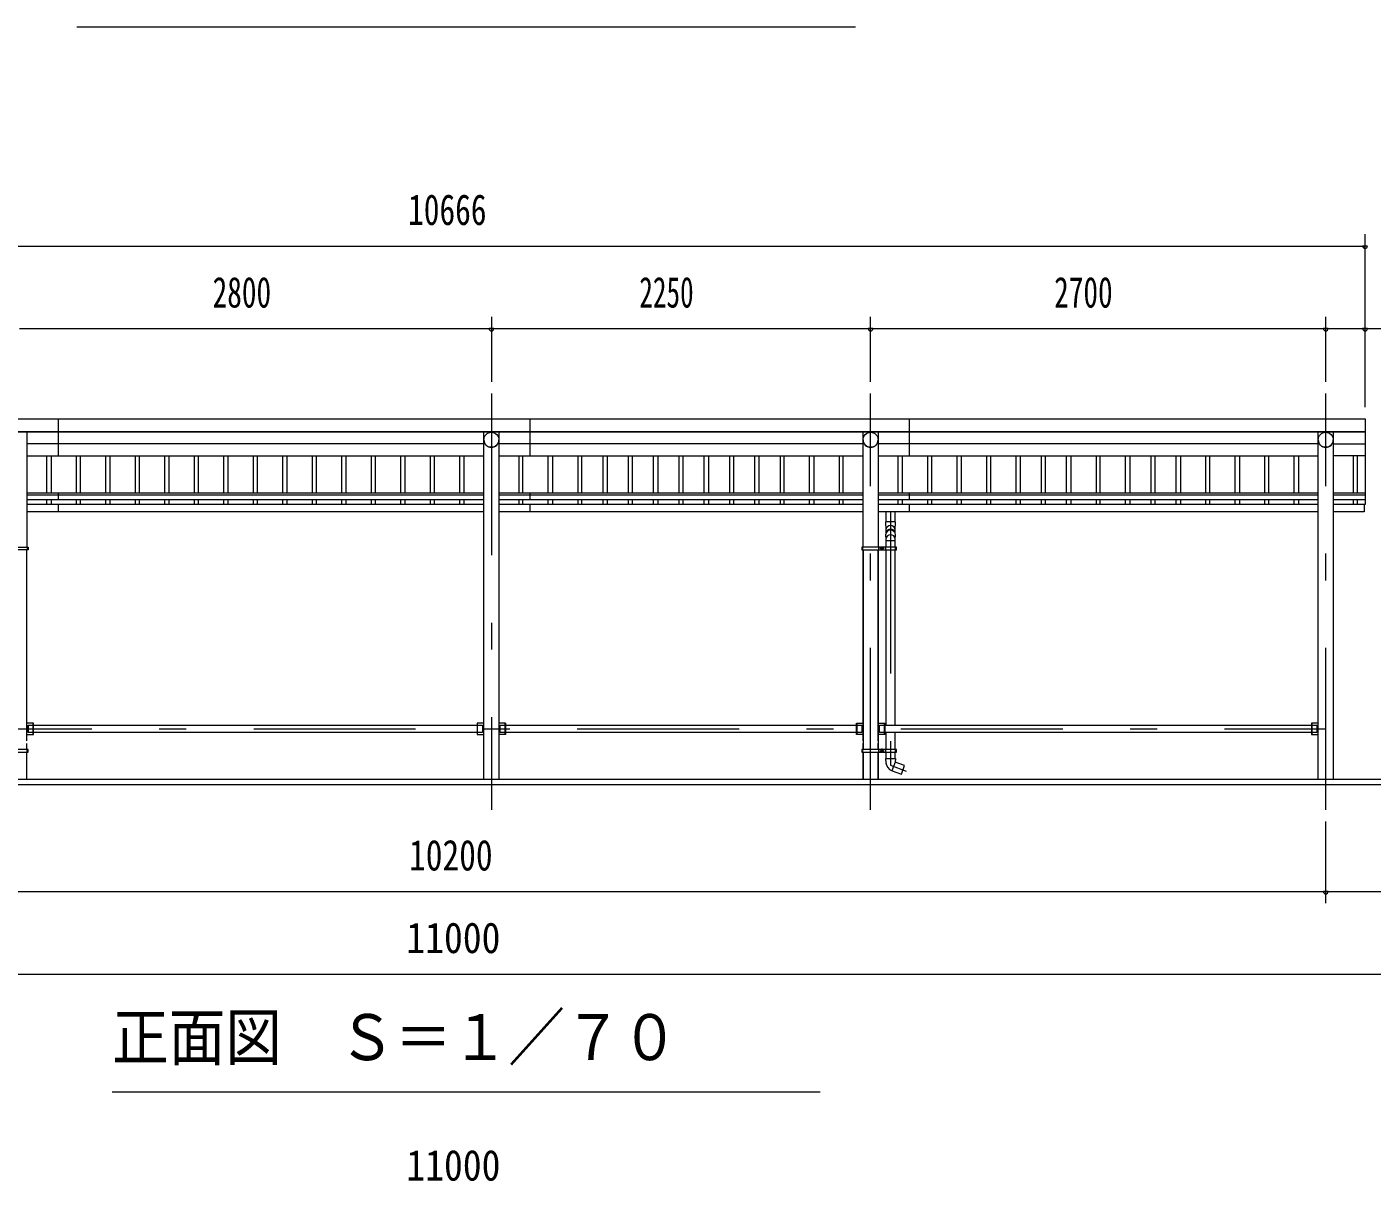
# Model space of a CAD drawing. Units: millimetres, scale not verified, with parts at other scales. Extents: x -31992 to 32005, y -14700 to 14700.
# Drawn here: x -4131 to 3849, y 774 to 7623 of the extents above; entities that cross this region are included whole.
import ezdxf
from ezdxf.enums import TextEntityAlignment as Align

# ---------------------------------------------------------------- set-up
doc = ezdxf.new("R2010")
doc.units = ezdxf.units.MM
doc.header["$LTSCALE"] = 80
doc.linetypes.add('USER3', pattern=[24, 12, -5, 2, -5])
for name, color, linetype, lineweight in [('0-2_1-07BOLD', 7, 'Continuous', 18), ('0-3_1-27CENTER', 3, 'USER3', 18), ('0-4_1-47THIN', 4, 'Continuous', 18), ('0-5_1-57DIM', 3, 'Continuous', 18)]:
    doc.layers.add(name, color=color, linetype=linetype, lineweight=lineweight)
doc.styles.add('ＭＳ ゴシック', font='')
doc.styles.get('ＭＳ ゴシック').set_extended_font_data('MS Gothic')

msp = doc.modelspace()

# ---------------------------------------------------------------- linework, layer by layer
at = {"layer": '0-2_1-07BOLD'}
for p, q in [((-3945.63, 5296.54), (-3945.63, 5078.35)), ((-1145.63, 5078.35), (-1145.63, 5296.54)), ((1104.38, 5078.35), (1104.38, 5296.54)), ((-6858.62, 5221.4), (3807.37, 5221.4)), ((3807.38, 5217.32), (-6858.62, 5217.32)), ((-4131.07, 5217.32), (-4131.07, 4535.54)), ((-1420.18, 3157.54), (-1420.18, 5217.32)), ((-1331.08, 5217.32), (-1331.08, 3157.54)), ((829.82, 4535.54), (829.82, 5217.32)), ((918.92, 5217.32), (918.92, 4535.54)), ((3529.83, 3157.54), (3529.83, 5217.32)), ((3618.92, 5217.32), (3618.92, 3157.54)), ((-1420.18, 5147.84), (-4131.07, 5147.84)), ((829.82, 5147.84), (-1331.08, 5147.84)), ((3529.82, 5147.84), (918.92, 5147.84)), ((3618.92, 5147.84), (3807.37, 5147.84)), ((-4131.07, 5078.35), (-1420.18, 5078.35)), ((-1331.08, 5078.35), (829.82, 5078.35)), ((918.92, 5078.35), (3529.82, 5078.35)), ((3807.37, 5078.35), (3618.92, 5078.35)), ((-1420.18, 4856.73), (-4131.07, 4856.73)), ((-4131.07, 4846.3), (-1420.18, 4846.3)), ((-1420.18, 4816.69), (-4131.07, 4816.69)), ((-4131.07, 4790.36), (-1420.18, 4790.36)), ((-3945.63, 4856.73), (-3945.63, 4816.69)), ((-3945.63, 4790.36), (-3945.63, 4745.36)), ((829.82, 4856.73), (-1331.08, 4856.73)), ((-1331.08, 4846.3), (829.82, 4846.3)), ((829.82, 4816.69), (-1331.08, 4816.69)), ((-1331.08, 4790.36), (829.82, 4790.36)), ((-1145.63, 4816.69), (-1145.63, 4856.73)), ((-1145.63, 4745.36), (-1145.63, 4790.36)), ((3529.82, 4856.73), (918.92, 4856.73)), ((918.92, 4846.3), (3529.82, 4846.3)), ((3529.82, 4816.69), (918.92, 4816.69)), ((918.92, 4790.36), (3529.82, 4790.36)), ((1104.38, 4816.69), (1104.38, 4856.73)), ((1104.38, 4745.36), (1104.38, 4790.36)), ((3807.37, 4856.73), (3618.92, 4856.73)), ((3618.92, 4846.3), (3807.37, 4846.3)), ((3807.37, 4816.69), (3618.92, 4816.69)), ((3618.92, 4790.36), (3802.37, 4790.36)), ((-1420.18, 4745.36), (-4131.07, 4745.36)), ((829.82, 4745.36), (-1331.08, 4745.36)), ((3529.82, 4745.36), (918.92, 4745.36)), ((964.89, 4745.36), (964.89, 4685.74)), ((1019.88, 4685.74), (1019.88, 4745.36)), ((964.89, 4576.09), (1019.88, 4576.09)), ((-4131.07, 3386.14), (-4131.07, 4517.54)), ((-4129.49, 4535.54), (-4129.49, 4519.54)), ((-4123.39, 4527.54), (-4129.49, 4527.54)), ((828.24, 4527.54), (822.14, 4527.54)), ((828.24, 4519.54), (828.24, 4535.54)), ((829.82, 3386.14), (829.82, 4517.54)), ((829.83, 4519.54), (829.83, 3335.54)), ((918.92, 3386.14), (918.92, 4517.54)), ((918.93, 4519.54), (918.93, 3335.54)), ((920.54, 4535.54), (920.54, 4519.54)), ((963.29, 4535.54), (963.29, 4519.54)), ((964.89, 4519.54), (964.89, 3478.89)), ((1019.89, 3478.89), (1019.89, 4519.54)), ((1021.49, 4519.54), (1021.49, 4535.54)), ((1027.59, 4527.54), (1021.49, 4527.54)), ((-4123.13, 3478.89), (-4123.13, 3436.19)), ((-4094.28, 3436.19), (-4123.13, 3436.19)), ((-4094.29, 3424.54), (-4094.29, 3490.54)), ((-4094.28, 3490.54), (-4094.28, 3424.54)), ((-4091.09, 3424.54), (-4091.09, 3490.54)), ((-4091.07, 3478.89), (-1460.18, 3478.89)), ((-1460.18, 3436.19), (-4091.07, 3436.19)), ((-1456.98, 3424.54), (-1456.98, 3490.54)), ((-1428.13, 3436.19), (-1456.98, 3436.19)), ((-1291.08, 3490.54), (-1331.07, 3490.54)), ((-1294.28, 3424.54), (-1294.28, 3490.54)), ((-1291.08, 3490.54), (-1291.08, 3424.54)), ((-1291.08, 3478.89), (789.82, 3478.89)), ((789.82, 3436.19), (-1291.08, 3436.19)), ((789.84, 3424.54), (789.84, 3490.54)), ((793.03, 3424.54), (793.03, 3490.54)), ((793.03, 3490.54), (793.03, 3424.54)), ((793.03, 3478.89), (821.88, 3478.89)), ((821.88, 3436.19), (793.03, 3436.19)), ((821.87, 3478.89), (821.87, 3436.19)), ((821.88, 3478.89), (821.88, 3436.19)), ((918.92, 3490.54), (958.94, 3490.54)), ((926.88, 3436.19), (926.88, 3478.89)), ((955.72, 3424.54), (955.72, 3490.54)), ((955.73, 3490.54), (955.73, 3424.54)), ((958.92, 3490.54), (958.92, 3424.54)), ((958.92, 3478.89), (3489.82, 3478.89)), ((3489.82, 3436.19), (958.92, 3436.19)), ((958.94, 3490.54), (958.94, 3424.54)), ((964.89, 3436.19), (964.89, 3335.54)), ((1019.89, 3335.54), (1019.89, 3436.19)), ((3493.02, 3424.54), (3493.02, 3490.54)), ((-4131.07, 3335.54), (-4131.07, 3370.14)), ((-1291.08, 3424.54), (-1331.07, 3424.54)), ((829.82, 3335.54), (829.82, 3370.14)), ((958.94, 3424.54), (918.92, 3424.54)), ((918.92, 3335.54), (918.92, 3370.14)), ((-4131.07, 3157.54), (-4131.07, 3319.54)), ((-4129.49, 3319.54), (-4129.49, 3335.54)), ((-4129.49, 3327.54), (-4123.39, 3327.54)), ((822.14, 3327.54), (828.24, 3327.54)), ((828.24, 3319.54), (828.24, 3335.54)), ((829.82, 3319.54), (829.82, 3157.54)), ((829.83, 3157.54), (829.83, 3319.54)), ((918.92, 3319.54), (918.92, 3157.54)), ((918.93, 3157.54), (918.93, 3319.54)), ((920.54, 3335.54), (920.54, 3319.54)), ((963.29, 3335.54), (963.29, 3319.54)), ((963.38, 3282.63), (1021.39, 3282.63)), ((963.38, 3282.63), (965.14, 3256.84)), ((964.89, 3319.54), (964.89, 3282.63)), ((1019.89, 3282.63), (1019.89, 3319.54)), ((1021.49, 3319.54), (1021.49, 3335.54)), ((1021.49, 3327.54), (1027.59, 3327.54)), ((-7175.62, 3127.54), (4124.37, 3127.54))]:
    msp.add_line(p, q, dxfattribs=at)
for points in [[(-6858.62, 4787.78), (-6858.62, 5296.54), (3807.37, 5296.54)], [(3807.37, 5296.54), (3807.37, 4787.78), (3802.37, 4787.78)], [(3802.37, 4790.36), (3802.37, 4745.36), (3618.92, 4745.36)], [(962.89, 4685.74), (964.89, 4636.07), (964.89, 4617.97)], [(1019.88, 4617.98), (1019.88, 4636.07), (1021.89, 4685.74), (962.89, 4685.74)], [(962.89, 4609), (964.89, 4583.03), (964.89, 4535.54)], [(1019.88, 4535.54), (1019.88, 4583.03), (1021.89, 4608.87)], [(-4131.09, 3424.54), (-4091.07, 3424.54), (-4091.07, 3490.54), (-4131.09, 3490.54)], [(-4123.13, 3436.19), (-4123.13, 3478.89), (-4094.28, 3478.89)], [(-1420.18, 3490.54), (-1460.17, 3490.54), (-1460.17, 3424.54), (-1420.18, 3424.54)], [(-1456.98, 3478.89), (-1428.13, 3478.89), (-1428.13, 3436.19)], [(-1294.28, 3436.19), (-1323.13, 3436.19), (-1323.13, 3478.89), (-1294.28, 3478.89)], [(829.84, 3424.54), (789.82, 3424.54), (789.82, 3490.54), (829.84, 3490.54)], [(955.73, 3436.19), (926.88, 3436.19), (926.88, 3478.89), (955.73, 3478.89)], [(3529.83, 3490.54), (3489.82, 3490.54), (3489.82, 3424.54), (3529.83, 3424.54)], [(3493.02, 3478.89), (3521.87, 3478.89), (3521.87, 3436.19), (3493.02, 3436.19)], [(1021.38, 3282.63), (1019.89, 3260.63), (1001.07, 3208.95)], [(1001.36, 3208.85), (1057.46, 3188.43), (1076.27, 3240.11), (1019.89, 3260.63)], [(3974.37, 3157.54), (-7025.62, 3157.54), (-7025.62, 3127.54)]]:
    msp.add_lwpolyline(points, dxfattribs=at)
for points in [[(-4123.39, 4519.54), (-4328.84, 4519.54), (-4328.84, 4535.54), (-4123.39, 4535.54)], [(1027.59, 4535.54), (822.14, 4535.54), (822.14, 4519.54), (1027.59, 4519.54)], [(936.91, 4524.65), (936.91, 4530.42), (941.91, 4533.31), (946.91, 4530.42), (946.91, 4524.65), (941.91, 4521.77)], [(-4328.84, 3335.54), (-4328.84, 3319.54), (-4123.39, 3319.54), (-4123.39, 3335.54)], [(822.14, 3335.54), (822.14, 3319.54), (1027.59, 3319.54), (1027.59, 3335.54)], [(936.91, 3324.65), (936.91, 3330.43), (941.91, 3333.31), (946.91, 3330.43), (946.91, 3324.65), (941.91, 3321.77)]]:
    msp.add_lwpolyline(points, close=True, dxfattribs=at)
for centre, radius in [((-1375.63, 5172.78), 44.55), ((874.37, 5172.78), 44.55), ((3574.37, 5172.78), 44.55), ((941.91, 4527.54), 6.25), ((941.91, 4527.54), 4.9), ((941.91, 3327.54), 6.25), ((941.91, 3327.54), 4.9)]:
    msp.add_circle(centre, radius, dxfattribs=at)
for centre, radius, start, end in [((-1375.63, 5172.09), 44.55, 180, 0), ((874.37, 5172.09), 44.55, 180, 0), ((3574.37, 5172.09), 44.55, 180, 0), ((992.39, 4607.16), 29.55, 3.56303, 176.43697), ((992.39, 4636.37), 27.55, 3.55867, 176.44133), ((992.39, 4615.67), 27.55, 3.55867, 176.44133), ((992.39, 4582.05), 27.55, 3.55867, 176.44133), ((1020.01, 3260.59), 55, 183.90576, 250.16731)]:
    msp.add_arc(centre, radius, start, end, dxfattribs=at)
at = {"layer": '0-3_1-27CENTER'}
for p, q in [((-1375.63, 5447.54), (-1375.63, 2977.54)), ((874.37, 2977.54), (874.37, 5447.54)), ((3574.37, 2977.54), (3574.37, 5447.54)), ((992.39, 4745.36), (992.39, 3241.38)), ((954.41, 4527.54), (929.41, 4527.54)), ((941.91, 4540.04), (941.91, 4515.04)), ((-6625.62, 3457.54), (3574.37, 3457.54)), ((929.41, 3327.54), (954.41, 3327.54)), ((941.91, 3315.04), (941.91, 3340.04)), ((992.37, 3241.38), (1085.64, 3207.43))]:
    msp.add_line(p, q, dxfattribs=at)
at = {"layer": '0-4_1-47THIN'}
for p, q in [((-4013.12, 4856.73), (-4013.12, 5078.35)), ((-3988.12, 5078.35), (-3988.12, 4856.73)), ((-3838.12, 5078.35), (-3838.12, 4856.73)), ((-3813.12, 4856.73), (-3813.12, 5078.35)), ((-3663.12, 4856.73), (-3663.12, 5078.35)), ((-3638.12, 5078.35), (-3638.12, 4856.73)), ((-3488.12, 5078.35), (-3488.12, 4856.73)), ((-3463.12, 4856.73), (-3463.12, 5078.35)), ((-3313.12, 4856.73), (-3313.12, 5078.35)), ((-3288.12, 5078.35), (-3288.12, 4856.73)), ((-3138.12, 5078.35), (-3138.12, 4856.73)), ((-3113.12, 4856.73), (-3113.12, 5078.35)), ((-2963.12, 4856.73), (-2963.12, 5078.35)), ((-2938.12, 5078.35), (-2938.12, 4856.73)), ((-2788.12, 5078.35), (-2788.12, 4856.73)), ((-2763.12, 4856.73), (-2763.12, 5078.35)), ((-2613.12, 4856.73), (-2613.12, 5078.35)), ((-2588.12, 5078.35), (-2588.12, 4856.73)), ((-2438.12, 5078.35), (-2438.12, 4856.73)), ((-2413.12, 4856.73), (-2413.12, 5078.35)), ((-2263.12, 4856.73), (-2263.12, 5078.35)), ((-2238.12, 5078.35), (-2238.12, 4856.73)), ((-2088.12, 5078.35), (-2088.12, 4856.73)), ((-2063.12, 4856.73), (-2063.12, 5078.35)), ((-1913.12, 4856.73), (-1913.12, 5078.35)), ((-1888.12, 5078.35), (-1888.12, 4856.73)), ((-1738.13, 5078.35), (-1738.13, 4856.73)), ((-1713.12, 4856.73), (-1713.12, 5078.35)), ((-1563.12, 4856.73), (-1563.12, 5078.35)), ((-1538.12, 5078.35), (-1538.12, 4856.73)), ((-1213.12, 5078.35), (-1213.12, 4856.73)), ((-1188.12, 4856.73), (-1188.12, 5078.35)), ((-1038.12, 4856.73), (-1038.12, 5078.35)), ((-1013.12, 5078.35), (-1013.12, 4856.73)), ((-863.12, 5078.35), (-863.12, 4856.73)), ((-838.12, 4856.73), (-838.12, 5078.35)), ((-713.12, 4856.73), (-713.12, 5078.35)), ((-688.12, 5078.35), (-688.12, 4856.73)), ((-563.12, 5078.35), (-563.12, 4856.73)), ((-538.12, 4856.73), (-538.12, 5078.35)), ((-413.12, 4856.73), (-413.12, 5078.35)), ((-388.12, 5078.35), (-388.12, 4856.73)), ((-263.12, 5078.35), (-263.12, 4856.73)), ((-238.12, 4856.73), (-238.12, 5078.35)), ((-113.12, 4856.73), (-113.12, 5078.35)), ((-88.12, 5078.35), (-88.12, 4856.73)), ((36.88, 5078.35), (36.88, 4856.73)), ((61.87, 4856.73), (61.87, 5078.35)), ((186.88, 4856.73), (186.88, 5078.35)), ((211.88, 5078.35), (211.88, 4856.73)), ((336.87, 5078.35), (336.87, 4856.73)), ((361.88, 4856.73), (361.88, 5078.35)), ((511.87, 4856.73), (511.87, 5078.35)), ((536.88, 5078.35), (536.88, 4856.73)), ((686.87, 5078.35), (686.87, 4856.73)), ((711.88, 4856.73), (711.88, 5078.35)), ((1036.87, 4856.73), (1036.87, 5078.35)), ((1061.87, 5078.35), (1061.87, 4856.73)), ((1211.87, 5078.35), (1211.87, 4856.73)), ((1236.87, 4856.73), (1236.87, 5078.35)), ((1386.87, 4856.73), (1386.87, 5078.35)), ((1411.87, 5078.35), (1411.87, 4856.73)), ((1561.87, 5078.35), (1561.87, 4856.73)), ((1586.87, 4856.73), (1586.87, 5078.35)), ((1736.87, 4856.73), (1736.87, 5078.35)), ((1761.87, 5078.35), (1761.87, 4856.73)), ((1886.87, 5078.35), (1886.87, 4856.73)), ((1911.87, 4856.73), (1911.87, 5078.35)), ((2036.87, 4856.73), (2036.87, 5078.35)), ((2061.87, 5078.35), (2061.87, 4856.73)), ((2211.87, 5078.35), (2211.87, 4856.73)), ((2236.88, 4856.73), (2236.88, 5078.35)), ((2386.87, 4856.73), (2386.87, 5078.35)), ((2411.87, 5078.35), (2411.87, 4856.73)), ((2536.88, 5078.35), (2536.88, 4856.73)), ((2561.87, 4856.73), (2561.87, 5078.35)), ((2686.87, 4856.73), (2686.87, 5078.35)), ((2711.87, 5078.35), (2711.87, 4856.73)), ((2861.88, 5078.35), (2861.88, 4856.73)), ((2886.88, 4856.73), (2886.88, 5078.35)), ((3036.87, 4856.73), (3036.87, 5078.35)), ((3061.87, 5078.35), (3061.87, 4856.73)), ((3211.87, 5078.35), (3211.87, 4856.73)), ((3236.88, 4856.73), (3236.88, 5078.35)), ((3386.87, 4856.73), (3386.87, 5078.35)), ((3411.88, 5078.35), (3411.88, 4856.73)), ((3736.88, 5078.35), (3736.88, 4856.73)), ((3761.87, 4856.73), (3761.87, 5078.35)), ((-4013.12, 4790.36), (-4013.12, 4816.69)), ((-3988.12, 4816.69), (-3988.12, 4790.36)), ((-3838.12, 4816.69), (-3838.12, 4790.36)), ((-3813.12, 4790.36), (-3813.12, 4816.69)), ((-3663.12, 4790.36), (-3663.12, 4816.69)), ((-3638.12, 4816.69), (-3638.12, 4790.36)), ((-3488.12, 4816.69), (-3488.12, 4790.36)), ((-3463.12, 4790.36), (-3463.12, 4816.69)), ((-3313.12, 4790.36), (-3313.12, 4816.69)), ((-3288.12, 4816.69), (-3288.12, 4790.36)), ((-3138.12, 4816.69), (-3138.12, 4790.36)), ((-3113.12, 4790.36), (-3113.12, 4816.69)), ((-2963.12, 4790.36), (-2963.12, 4816.69)), ((-2938.12, 4816.69), (-2938.12, 4790.36)), ((-2788.12, 4816.69), (-2788.12, 4790.36)), ((-2763.12, 4790.36), (-2763.12, 4816.69)), ((-2613.12, 4790.36), (-2613.12, 4816.69)), ((-2588.12, 4816.69), (-2588.12, 4790.36)), ((-2438.12, 4816.69), (-2438.12, 4790.36)), ((-2413.12, 4790.36), (-2413.12, 4816.69)), ((-2263.12, 4790.36), (-2263.12, 4816.69)), ((-2238.12, 4816.69), (-2238.12, 4790.36)), ((-2088.12, 4816.69), (-2088.12, 4790.36)), ((-2063.12, 4790.36), (-2063.12, 4816.69)), ((-1913.12, 4790.36), (-1913.12, 4816.69)), ((-1888.12, 4816.69), (-1888.12, 4790.36)), ((-1738.13, 4816.69), (-1738.13, 4790.36)), ((-1713.12, 4790.36), (-1713.12, 4816.69)), ((-1563.12, 4790.36), (-1563.12, 4816.69)), ((-1538.12, 4816.69), (-1538.12, 4790.36)), ((-1213.12, 4816.69), (-1213.12, 4790.36)), ((-1188.12, 4790.36), (-1188.12, 4816.69)), ((-1038.12, 4790.36), (-1038.12, 4816.69)), ((-1013.12, 4816.69), (-1013.12, 4790.36)), ((-863.12, 4816.69), (-863.12, 4790.36)), ((-838.12, 4790.36), (-838.12, 4816.69)), ((-713.12, 4790.36), (-713.12, 4816.69)), ((-688.12, 4816.69), (-688.12, 4790.36)), ((-563.12, 4816.69), (-563.12, 4790.36)), ((-538.12, 4790.36), (-538.12, 4816.69)), ((-413.12, 4790.36), (-413.12, 4816.69)), ((-388.12, 4816.69), (-388.12, 4790.36)), ((-263.12, 4816.69), (-263.12, 4790.36)), ((-238.12, 4790.36), (-238.12, 4816.69)), ((-113.12, 4790.36), (-113.12, 4816.69)), ((-88.12, 4816.69), (-88.12, 4790.36)), ((36.88, 4816.69), (36.88, 4790.36)), ((61.87, 4790.36), (61.87, 4816.69)), ((186.88, 4790.36), (186.88, 4816.69)), ((211.88, 4816.69), (211.88, 4790.36)), ((336.87, 4816.69), (336.87, 4790.36)), ((361.88, 4790.36), (361.88, 4816.69)), ((511.87, 4790.36), (511.87, 4816.69)), ((536.88, 4816.69), (536.88, 4790.36)), ((686.87, 4816.69), (686.87, 4790.36)), ((711.88, 4790.36), (711.88, 4816.69)), ((1036.87, 4790.36), (1036.87, 4816.69)), ((1061.87, 4816.69), (1061.87, 4790.36)), ((1211.87, 4816.69), (1211.87, 4790.36)), ((1236.87, 4790.36), (1236.87, 4816.69)), ((1386.87, 4790.36), (1386.87, 4816.69)), ((1411.87, 4816.69), (1411.87, 4790.36)), ((1561.87, 4816.69), (1561.87, 4790.36)), ((1586.87, 4790.36), (1586.87, 4816.69)), ((1736.87, 4790.36), (1736.87, 4816.69)), ((1761.87, 4816.69), (1761.87, 4790.36)), ((1886.87, 4816.69), (1886.87, 4790.36)), ((1911.87, 4790.36), (1911.87, 4816.69)), ((2036.87, 4790.36), (2036.87, 4816.69)), ((2061.87, 4816.69), (2061.87, 4790.36)), ((2211.87, 4816.69), (2211.87, 4790.36)), ((2236.88, 4790.36), (2236.88, 4816.69)), ((2386.87, 4790.36), (2386.87, 4816.69)), ((2411.87, 4816.69), (2411.87, 4790.36)), ((2536.88, 4816.69), (2536.88, 4790.36)), ((2561.87, 4790.36), (2561.87, 4816.69)), ((2686.87, 4790.36), (2686.87, 4816.69)), ((2711.87, 4816.69), (2711.87, 4790.36)), ((2861.88, 4816.69), (2861.88, 4790.36)), ((2886.88, 4790.36), (2886.88, 4816.69)), ((3036.87, 4790.36), (3036.87, 4816.69)), ((3061.87, 4816.69), (3061.87, 4790.36)), ((3211.87, 4816.69), (3211.87, 4790.36)), ((3236.88, 4790.36), (3236.88, 4816.69)), ((3386.87, 4790.36), (3386.87, 4816.69)), ((3411.88, 4816.69), (3411.88, 4790.36)), ((3736.88, 4816.69), (3736.88, 4790.36)), ((3761.87, 4790.36), (3761.87, 4816.69))]:
    msp.add_line(p, q, dxfattribs=at)
at = {"layer": '0-5_1-57DIM'}
for p, q in [((-3835.62, 7622.54), (784.38, 7622.54)), ((3807.37, 5366.54), (3807.37, 6392.54)), ((-6858.62, 6322.54), (3807.37, 6322.54)), ((3821.37, 6322.54), (3793.37, 6322.54)), ((-4175.62, 5832.54), (-1375.63, 5832.54)), ((-1361.63, 5832.54), (-1389.63, 5832.54)), ((-1375.63, 5902.54), (-1375.63, 5517.54)), ((-1375.63, 5832.54), (874.37, 5832.54)), ((888.37, 5832.54), (860.37, 5832.54)), ((874.37, 5517.54), (874.37, 5902.54)), ((874.37, 5832.54), (3574.37, 5832.54)), ((3588.37, 5832.54), (3560.37, 5832.54)), ((3574.37, 5517.54), (3574.37, 5902.54)), ((3574.37, 5832.54), (3807.37, 5832.54)), ((3821.37, 5832.54), (3793.37, 5832.54)), ((3807.37, 5832.54), (4356.87, 5832.54)), ((3574.37, 2422.54), (3574.37, 2907.54)), ((-6625.62, 2492.54), (3574.37, 2492.54)), ((3588.37, 2492.54), (3560.37, 2492.54)), ((3574.37, 2492.54), (3974.37, 2492.54)), ((-7025.62, 2002.54), (3974.37, 2002.54)), ((574.38, 1302.54), (-3625.62, 1302.54))]:
    msp.add_line(p, q, dxfattribs=at)
for centre in [(3807.37, 6322.54), (-1375.63, 5832.54), (874.37, 5832.54), (3574.37, 5832.54), (3807.37, 5832.54), (3574.37, 2492.54)]:
    msp.add_arc(centre, 14, 180, 0, dxfattribs=at)

# ---------------------------------------------------------------- texts
at = {"layer": '0-5_1-57DIM', "color": 7, "style": 'ＭＳ ゴシック'}
for s, height, width, p in [('10666', 182.3, 0.75, (-1869.51, 6392.54)), ('2800', 182.3, 0.7, (-3029.41, 5902.54)), ('2250', 182.3, 0.65, (-497.98, 5902.54)), ('2700', 182.3, 0.7, (1963.13, 5902.54)), ('10200', 182.3, 0.8, (-1864.05, 2562.54)), ('11000', 182.3, 0.9, (-1879.89, 2072.54)), ('正面図\u3000Ｓ＝１／７０', 273.5, 0.9, (-3625.62, 1409.85)), ('11000', 182.3, 0.9, (-1879.88, 722.54))]:
    msp.add_text(s, height=height, dxfattribs=dict(at, width=width)).set_placement(p, align=Align.BOTTOM_LEFT)

doc.saveas('drawing.dxf')
